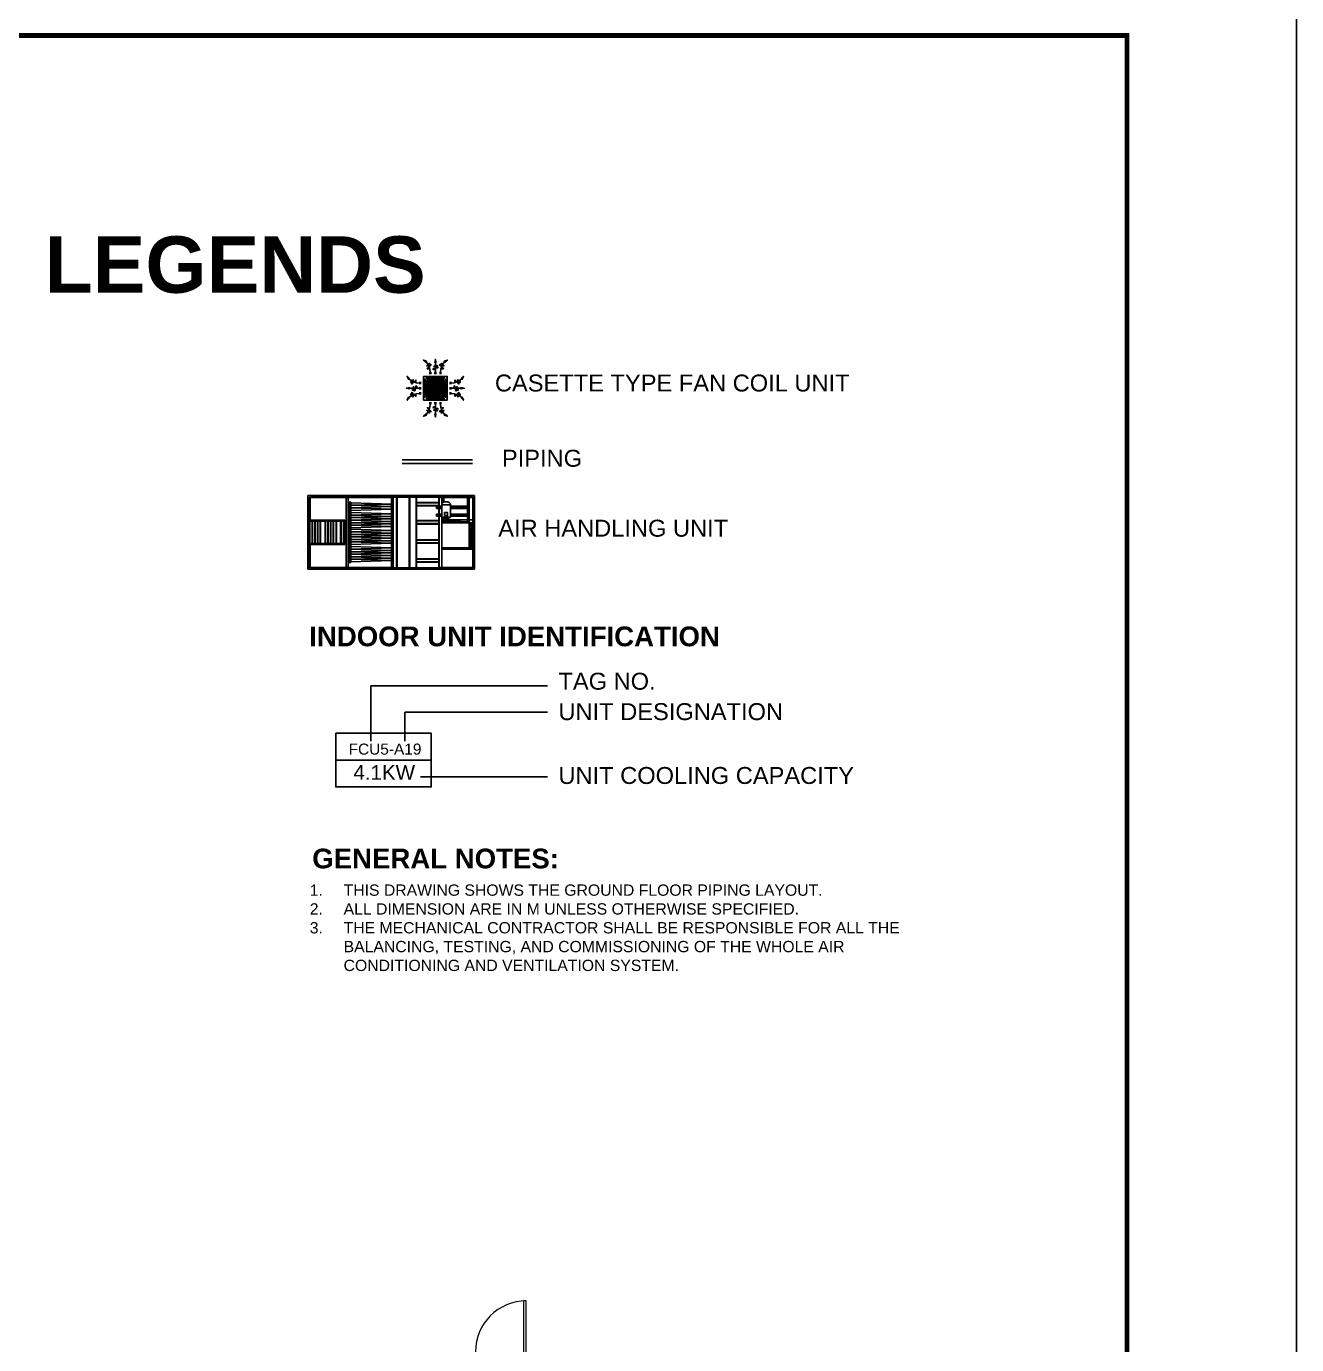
# Model space of a CAD drawing. Header units: millimetres. Extents: x 5 to 430, y 3 to 339.
# Drawn here: x 186.15 to 208.67, y 203.19 to 226.54 of the extents above; entities that cross this region are included whole.
import ezdxf

# ---------------------------------------------------------------- set-up
doc = ezdxf.new("R2010")
doc.units = ezdxf.units.MM
doc.header["$MEASUREMENT"] = 0
for name, color, linetype in [('AIR', 7, 'Continuous'), ('EQP', 7, 'Continuous'), ('fcu line', 7, 'Continuous'), ('fcu return', 7, 'Continuous'), ('Legends', 7, 'Continuous'), ('template', 7, 'Continuous')]:
    doc.layers.add(name, color=color, linetype=linetype)
doc.styles.get("Standard").update_dxf_attribs({"font": 'arial.ttf'})

# ---------------------------------------------------------------- blocks, each defined once
blk = doc.blocks.new('FCU-13000P (CASSETTE SPLIT)')
at = {"layer": 'AIR', "ltscale": 3}
for p, q in [((0, 0.523), (0, 1)), ((-0.193, 0.558), (-0.193, 0.487)), ((-0.162, 0.558), (-0.162, 0.487)), ((-0.016, 0.558), (-0.016, 0.487)), ((0.016, 0.558), (0.016, 0.487)), ((0.162, 0.558), (0.162, 0.487)), ((0.193, 0.558), (0.193, 0.487)), ((-0.523, 0), (-1, 0)), ((-0.558, 0.193), (-0.487, 0.193)), ((-0.558, 0.162), (-0.487, 0.162)), ((-0.558, 0.016), (-0.487, 0.016)), ((0.558, 0.193), (0.487, 0.193)), ((0.558, 0.162), (0.487, 0.162)), ((0.558, 0.016), (0.487, 0.016)), ((0.523, 0), (1, 0)), ((-0.558, -0.016), (-0.487, -0.016)), ((-0.558, -0.162), (-0.487, -0.162)), ((-0.558, -0.193), (-0.487, -0.193)), ((0.558, -0.016), (0.487, -0.016)), ((0.558, -0.162), (0.487, -0.162)), ((0.558, -0.193), (0.487, -0.193)), ((-0.193, -0.558), (-0.193, -0.487)), ((-0.162, -0.558), (-0.162, -0.487)), ((-0.016, -0.558), (-0.016, -0.487)), ((0, -0.523), (0, -1)), ((0.016, -0.558), (0.016, -0.487)), ((0.162, -0.558), (0.162, -0.487)), ((0.193, -0.558), (0.193, -0.487))]:
    blk.add_line(p, q, dxfattribs=at)
at = {"layer": 'AIR'}
for p, q in [((0.295, -0.295), (-0.295, 0.295)), ((0.295, 0.295), (-0.295, -0.295))]:
    blk.add_line(p, q, dxfattribs=at)
at = {"layer": 'AIR', "ltscale": 3}
for points in [[(-0.335, 0.895), (-0.311, 0.932), (-0.416, 0.973)], [(-0.022, 0.89), (0.022, 0.89), (0, 1)], [(0.335, 0.895), (0.311, 0.932), (0.416, 0.973)], [(-0.89, 0.022), (-0.89, -0.022), (-1, 0)], [(-0.895, 0.335), (-0.932, 0.311), (-0.973, 0.416)], [(0.89, 0.022), (0.89, -0.022), (1, 0)], [(0.895, 0.335), (0.932, 0.311), (0.973, 0.416)], [(-0.895, -0.335), (-0.932, -0.311), (-0.973, -0.416)], [(0.895, -0.335), (0.932, -0.311), (0.973, -0.416)], [(-0.335, -0.895), (-0.311, -0.932), (-0.416, -0.973)], [(-0.022, -0.89), (0.022, -0.89), (0, -1)], [(0.335, -0.895), (0.311, -0.932), (0.416, -0.973)]]:
    blk.add_lwpolyline(points, close=True, dxfattribs=at)
at = {"layer": 'AIR'}
for points in [[(-0.323, 0.914, -0.171809), (-0.178, 0.558), (-0.178, 0.522)], [(0.323, 0.914, 0.171809), (0.178, 0.558), (0.178, 0.522)], [(-0.914, 0.323, 0.171809), (-0.558, 0.178), (-0.522, 0.178)], [(0.914, 0.323, -0.171809), (0.558, 0.178), (0.522, 0.178)], [(-0.914, -0.323, -0.171809), (-0.558, -0.178), (-0.522, -0.178)], [(0.914, -0.323, 0.171809), (0.558, -0.178), (0.522, -0.178)], [(-0.323, -0.914, 0.171809), (-0.178, -0.558), (-0.178, -0.522)], [(0.323, -0.914, -0.171809), (0.178, -0.558), (0.178, -0.522)]]:
    blk.add_lwpolyline(points, format="xyb", dxfattribs=at)
for points in [[(-0.41, -0.41), (0.41, -0.41), (0.41, 0.41), (-0.41, 0.41)], [(-0.373, 0.31), (-0.348, 0.31), (-0.348, -0.31), (-0.373, -0.31)], [(-0.31, 0.372), (0.31, 0.372), (0.31, 0.348), (-0.31, 0.348)], [(-0.26, -0.26), (0.26, -0.26), (0.26, 0.26), (-0.26, 0.26)], [(-0.21, -0.21), (0.21, -0.21), (0.21, 0.21), (-0.21, 0.21)], [(-0.16, -0.16), (0.16, -0.16), (0.16, 0.16), (-0.16, 0.16)], [(-0.11, -0.11), (0.11, -0.11), (0.11, 0.11), (-0.11, 0.11)], [(-0.06, -0.06), (0.06, -0.06), (0.06, 0.06), (-0.06, 0.06)], [(0.372, 0.31), (0.348, 0.31), (0.348, -0.31), (0.372, -0.31)], [(-0.31, -0.373), (0.31, -0.373), (0.31, -0.348), (-0.31, -0.348)]]:
    blk.add_lwpolyline(points, close=True, dxfattribs=at)
blk.add_lwpolyline([(-0.26, -0.31), (0.26, -0.31, 0.414214), (0.31, -0.26), (0.31, 0.26, 0.414214), (0.26, 0.31), (-0.26, 0.31, 0.414214), (-0.31, 0.26), (-0.31, -0.26, 0.414214)], format="xyb", close=True, dxfattribs=at)
at = {"layer": 'AIR', "ltscale": 3}
for points in [[(-0.268, 0.84), (-0.231, 0.852), (-0.134, 0.882), (-0.422, 0.704), (0.005, 0.903), (-0.358, 0.645), (-0.239, 0.678), (-0.199, 0.69)], [(0.268, 0.84), (0.231, 0.852), (0.134, 0.882), (0.422, 0.704), (-0.005, 0.903), (0.358, 0.645), (0.239, 0.678), (0.199, 0.69)], [(-0.84, 0.268), (-0.852, 0.231), (-0.882, 0.134), (-0.704, 0.422), (-0.903, -0.005), (-0.645, 0.358), (-0.678, 0.239), (-0.69, 0.199)], [(0.84, 0.268), (0.852, 0.231), (0.882, 0.134), (0.704, 0.422), (0.903, -0.005), (0.645, 0.358), (0.678, 0.239), (0.69, 0.199)], [(-0.84, -0.268), (-0.852, -0.231), (-0.882, -0.134), (-0.704, -0.422), (-0.903, 0.005), (-0.645, -0.358), (-0.678, -0.239), (-0.69, -0.199)], [(0.84, -0.268), (0.852, -0.231), (0.882, -0.134), (0.704, -0.422), (0.903, 0.005), (0.645, -0.358), (0.678, -0.239), (0.69, -0.199)], [(-0.268, -0.84), (-0.231, -0.852), (-0.134, -0.882), (-0.422, -0.704), (0.005, -0.903), (-0.358, -0.645), (-0.239, -0.678), (-0.199, -0.69)], [(0.268, -0.84), (0.231, -0.852), (0.134, -0.882), (0.422, -0.704), (-0.005, -0.903), (0.358, -0.645), (0.239, -0.678), (0.199, -0.69)]]:
    blk.add_open_spline(points, degree=3, knots=[0.0032834, 0.0032834, 0.0032834, 0.0032834, 0.0712567, 0.1924075, 0.3347111, 0.5062145, 0.5813292, 0.5813292, 0.5813292, 0.5813292], dxfattribs=at)
for points in [[(0, 0.8), (0.077, 0.776), (-0.058, 0.755), (0.098, 0.718), (-0.087, 0.663), (0, 0.631)], [(-0.8, 0), (-0.776, -0.077), (-0.755, 0.058), (-0.718, -0.098), (-0.663, 0.087), (-0.631, 0)], [(0.8, 0), (0.776, -0.077), (0.755, 0.058), (0.718, -0.098), (0.663, 0.087), (0.631, 0)], [(0, -0.8), (0.077, -0.776), (-0.058, -0.755), (0.098, -0.718), (-0.087, -0.663), (0, -0.631)]]:
    blk.add_spline(points, degree=3, dxfattribs=at)
for points in [[(-0.416, 0.973), (-0.335, 0.895), (-0.311, 0.932)], [(0, 1), (-0.022, 0.89), (0.022, 0.89)], [(0.416, 0.973), (0.335, 0.895), (0.311, 0.932)], [(-1, 0), (-0.89, 0.022), (-0.89, -0.022)], [(-0.973, 0.416), (-0.895, 0.335), (-0.932, 0.311)], [(1, 0), (0.89, 0.022), (0.89, -0.022)], [(0.973, 0.416), (0.895, 0.335), (0.932, 0.311)], [(-0.973, -0.416), (-0.895, -0.335), (-0.932, -0.311)], [(0.973, -0.416), (0.895, -0.335), (0.932, -0.311)], [(-0.416, -0.973), (-0.335, -0.895), (-0.311, -0.932)], [(0, -1), (-0.022, -0.89), (0.022, -0.89)], [(0.416, -0.973), (0.335, -0.895), (0.311, -0.932)]]:
    blk.add_solid(points, dxfattribs=at)

msp = doc.modelspace()

# ---------------------------------------------------------------- hatches: boundary and pattern name
at = {"layer": 'EQP'}
for points in [[(193.841, 217.771), (193.534, 217.771), (193.534, 217.791), (193.841, 217.791)], [(194.051, 217.742), (194.051, 217.304), (194.023, 217.304), (194.023, 217.742)]]:
    msp.add_hatch(color=256, dxfattribs=at).paths.add_polyline_path(points)

# ---------------------------------------------------------------- linework, layer by layer
at = {"color": 8, "lineweight": 13}
for p, q in [((195.012, 203.96), (194.962, 203.96)), ((194.962, 203.96), (194.962, 203.06)), ((195.012, 203.06), (195.012, 203.96))]:
    msp.add_line(p, q, dxfattribs=at)
msp.add_arc((195.012, 203.06), 0.9, 90, 180, dxfattribs=at)
at = {"layer": 'EQP'}
for p, q in [((191.143, 218.227), (191.143, 216.927)), ((191.143, 218.227), (194.093, 218.227)), ((191.172, 218.202), (191.172, 217.794)), ((191.172, 218.202), (194.071, 218.202)), ((191.181, 218.196), (191.181, 217.794)), ((192.624, 218.196), (191.181, 218.196)), ((191.82, 216.954), (191.82, 218.196)), ((191.856, 216.954), (191.856, 218.196)), ((192.623, 216.954), (192.623, 218.196)), ((192.648, 216.949), (192.648, 218.202)), ((192.651, 216.949), (192.651, 218.202)), ((192.711, 216.949), (192.711, 218.196)), ((192.714, 216.949), (192.714, 218.196)), ((192.722, 216.949), (192.722, 218.202)), ((192.936, 216.949), (192.936, 218.196)), ((192.939, 216.949), (192.939, 218.196)), ((192.947, 216.949), (192.947, 218.202)), ((193.059, 216.949), (193.059, 218.202)), ((193.067, 216.949), (193.067, 218.202)), ((193.462, 218.04), (193.462, 218.196)), ((193.47, 218.04), (193.47, 218.202)), ((194.063, 218.196), (193.47, 218.196)), ((193.515, 218.196), (193.515, 216.956)), ((193.534, 218.196), (193.534, 218.102)), ((193.543, 218.196), (193.543, 218.108)), ((193.546, 218.196), (193.546, 218.11)), ((193.553, 218.196), (193.553, 218.113)), ((193.968, 218.04), (193.968, 218.196)), ((193.983, 218.04), (193.983, 218.196)), ((193.987, 218.04), (193.987, 218.196)), ((193.999, 217.304), (193.999, 218.196)), ((194.063, 217.742), (194.063, 218.196)), ((194.071, 218.202), (194.071, 216.949)), ((194.093, 218.227), (194.093, 216.927)), ((191.905, 218.11), (191.856, 218.11)), ((191.905, 217.946), (191.856, 217.946)), ((191.87, 218.11), (191.87, 217.045)), ((191.889, 218.11), (191.889, 217.045)), ((191.905, 218.11), (191.905, 217.045)), ((191.905, 218.1), (192.623, 218.077)), ((191.905, 218.055), (192.623, 218.077)), ((191.905, 218.055), (192.623, 218.032)), ((191.905, 218.01), (192.623, 218.032)), ((191.905, 218.01), (192.623, 217.987)), ((191.905, 217.965), (192.623, 217.987)), ((191.905, 217.927), (192.623, 217.904)), ((193.067, 218.107), (193.462, 218.107)), ((193.067, 218.1), (193.462, 218.1)), ((193.067, 218.053), (193.462, 218.053)), ((193.067, 218.046), (193.462, 218.046)), ((193.515, 218.04), (193.423, 218.04)), ((193.423, 218), (193.423, 218.04)), ((193.423, 218.021), (193.515, 218.021)), ((193.423, 218.019), (193.515, 218.019)), ((193.423, 218), (193.515, 218)), ((193.462, 217.901), (193.462, 218)), ((193.47, 217.901), (193.47, 218)), ((193.669, 218.064), (193.515, 218.064)), ((193.669, 218.064), (193.515, 218.064)), ((193.621, 218.115), (193.563, 218.115)), ((193.621, 218.115), (193.563, 218.115)), ((193.669, 218.08), (193.669, 217.847)), ((193.669, 218.064), (193.669, 217.847)), ((193.999, 218.04), (193.669, 218.04)), ((193.669, 218.021), (193.999, 218.021)), ((193.669, 218.019), (193.999, 218.019)), ((193.999, 218), (193.669, 218)), ((193.968, 217.901), (193.968, 218)), ((193.983, 217.901), (193.983, 218)), ((193.987, 217.901), (193.987, 218)), ((191.153, 217.794), (191.153, 217.361)), ((191.153, 217.794), (191.797, 217.794)), ((191.153, 217.775), (191.797, 217.775)), ((191.172, 217.775), (191.172, 217.38)), ((191.179, 217.775), (191.179, 217.38)), ((191.219, 217.775), (191.219, 217.38)), ((191.226, 217.775), (191.226, 217.38)), ((191.266, 217.775), (191.266, 217.38)), ((191.273, 217.775), (191.273, 217.38)), ((191.313, 217.775), (191.313, 217.38)), ((191.319, 217.775), (191.319, 217.38)), ((191.36, 217.775), (191.36, 217.38)), ((191.366, 217.775), (191.366, 217.38)), ((191.447, 217.775), (191.447, 217.38)), ((191.453, 217.775), (191.453, 217.38)), ((191.494, 217.775), (191.494, 217.38)), ((191.5, 217.775), (191.5, 217.38)), ((191.541, 217.775), (191.541, 217.38)), ((191.547, 217.775), (191.547, 217.38)), ((191.588, 217.775), (191.588, 217.38)), ((191.594, 217.775), (191.594, 217.38)), ((191.641, 217.775), (191.641, 217.38)), ((191.648, 217.775), (191.648, 217.38)), ((191.722, 217.775), (191.722, 217.38)), ((191.729, 217.775), (191.729, 217.38)), ((191.774, 217.775), (191.774, 217.38)), ((191.781, 217.775), (191.781, 217.38)), ((191.797, 217.794), (191.797, 217.361)), ((191.905, 217.882), (192.623, 217.904)), ((191.905, 217.882), (192.623, 217.86)), ((191.905, 217.837), (192.623, 217.86)), ((191.905, 217.837), (192.623, 217.815)), ((191.905, 217.792), (192.623, 217.815)), ((191.905, 217.792), (192.623, 217.77)), ((191.905, 217.747), (192.623, 217.77)), ((191.905, 217.747), (192.623, 217.725)), ((191.905, 217.702), (192.623, 217.725)), ((191.905, 217.702), (192.623, 217.68)), ((191.905, 217.657), (192.623, 217.68)), ((193.067, 217.785), (193.462, 217.785)), ((193.067, 217.778), (193.462, 217.778)), ((193.067, 217.732), (193.462, 217.732)), ((193.067, 217.724), (193.462, 217.724)), ((193.515, 217.901), (193.423, 217.901)), ((193.423, 217.861), (193.423, 217.901)), ((193.423, 217.882), (193.515, 217.882)), ((193.423, 217.88), (193.515, 217.88)), ((193.423, 217.861), (193.515, 217.861)), ((193.462, 216.954), (193.462, 217.861)), ((193.47, 216.949), (193.47, 217.861)), ((193.669, 217.847), (193.515, 217.847)), ((193.669, 217.847), (193.515, 217.847)), ((193.999, 217.762), (193.515, 217.762)), ((194.063, 217.742), (193.515, 217.742)), ((193.534, 217.762), (193.534, 217.834)), ((193.543, 217.762), (193.543, 217.831)), ((193.546, 217.762), (193.546, 217.829)), ((193.553, 217.762), (193.553, 217.828)), ((193.621, 217.827), (193.563, 217.827)), ((193.621, 217.827), (193.563, 217.827)), ((193.585, 217.791), (193.585, 217.827)), ((193.599, 217.791), (193.599, 217.827)), ((193.968, 217.8), (193.599, 217.8)), ((193.999, 217.901), (193.669, 217.901)), ((193.669, 217.882), (193.999, 217.882)), ((193.669, 217.88), (193.999, 217.88)), ((193.999, 217.861), (193.669, 217.861)), ((193.968, 217.762), (193.968, 217.861)), ((193.983, 217.762), (193.983, 217.861)), ((193.987, 217.762), (193.987, 217.861)), ((194.063, 217.8), (193.999, 217.8)), ((191.905, 217.643), (191.856, 217.643)), ((191.905, 217.631), (192.623, 217.608)), ((191.905, 217.586), (192.623, 217.608)), ((191.905, 217.586), (192.623, 217.563)), ((191.905, 217.541), (192.623, 217.563)), ((191.905, 217.541), (192.623, 217.519)), ((191.905, 217.496), (192.623, 217.519)), ((191.905, 217.496), (192.623, 217.474)), ((191.905, 217.451), (192.623, 217.474)), ((191.905, 217.451), (192.623, 217.429)), ((193.067, 217.446), (193.462, 217.446)), ((193.067, 217.439), (193.462, 217.439)), ((191.153, 217.38), (191.797, 217.38)), ((191.153, 217.361), (191.797, 217.361)), ((191.172, 217.361), (191.172, 216.949)), ((191.181, 217.361), (191.181, 216.954)), ((191.905, 217.341), (191.856, 217.341)), ((191.905, 217.406), (192.623, 217.429)), ((191.905, 217.406), (192.623, 217.384)), ((191.905, 217.361), (192.623, 217.384)), ((191.905, 217.323), (192.623, 217.301)), ((191.905, 217.278), (192.623, 217.301)), ((191.905, 217.278), (192.623, 217.256)), ((191.905, 217.233), (192.623, 217.256)), ((191.905, 217.233), (192.623, 217.211)), ((191.905, 217.188), (192.623, 217.211)), ((193.067, 217.392), (193.462, 217.392)), ((193.067, 217.385), (193.462, 217.385)), ((194.063, 217.304), (193.515, 217.304)), ((194.063, 217.279), (193.515, 217.279)), ((194.063, 216.956), (194.063, 217.304)), ((191.905, 217.045), (191.856, 217.045)), ((191.905, 217.188), (192.623, 217.166)), ((191.905, 217.144), (192.623, 217.166)), ((191.905, 217.144), (192.623, 217.121)), ((191.905, 217.099), (192.623, 217.121)), ((191.905, 217.099), (192.623, 217.076)), ((191.905, 217.054), (192.623, 217.076)), ((193.067, 217.11), (193.462, 217.11)), ((193.067, 217.103), (193.462, 217.103)), ((193.067, 217.056), (193.462, 217.056)), ((193.067, 217.049), (193.462, 217.049)), ((191.143, 216.927), (194.093, 216.927)), ((191.172, 216.949), (194.071, 216.949)), ((192.624, 216.954), (191.181, 216.954)), ((194.063, 216.956), (193.47, 216.956))]:
    msp.add_line(p, q, dxfattribs=at)
for points in [[(193.566, 217.873), (193.618, 217.873), (193.618, 217.928), (193.566, 217.928)], [(193.841, 217.771), (193.534, 217.771), (193.534, 217.791), (193.841, 217.791)], [(194.051, 217.742), (194.051, 217.304), (194.023, 217.304), (194.023, 217.742)]]:
    msp.add_lwpolyline(points, close=True, dxfattribs=at)
for centre, radius, start, end in [((193.576, 218.048), 0.0687, 100.9408, 151.8374), ((193.608, 218.048), 0.0687, 28.1626, 79.0592), ((193.568, 217.906), 0.0791, 228.1775, 266.1932), ((193.612, 217.914), 0.0881, 275.8073, 309.822)]:
    msp.add_arc(centre, radius, start, end, dxfattribs=at)
at = {"layer": 'fcu line', "linetype": 'Continuous'}
msp.add_line((194.06, 218.864), (192.814, 218.864), dxfattribs=at)
at = {"layer": 'fcu return', "linetype": 'Continuous'}
msp.add_line((194.06, 218.794), (192.814, 218.794), dxfattribs=at)
at = {"layer": 'Legends'}
for p, q in [((192.255, 213.878), (192.255, 214.858)), ((192.255, 214.858), (195.389, 214.858)), ((192.863, 213.878), (192.863, 214.393)), ((192.863, 214.393), (195.389, 214.393)), ((193.14, 213.245), (195.389, 213.245))]:
    msp.add_line(p, q, dxfattribs=at)
at = {"layer": 'Legends', "linetype": 'Continuous', "lineweight": 25}
msp.add_line((191.636, 213.541), (193.328, 213.541), dxfattribs=at)
at = {"layer": 'Legends'}
msp.add_lwpolyline([(191.636, 214.016), (193.328, 214.016), (193.328, 213.067), (191.636, 213.067)], close=True, dxfattribs=at)
at = {"layer": 'template'}
msp.add_line((208.668, 158.991), (208.668, 229.387), dxfattribs=at)
at = {"layer": 'template', "linetype": 'Continuous', "const_width": 0.0853}
msp.add_lwpolyline([(115.409, 162), (205.66, 162), (205.66, 226.379), (115.409, 226.379)], close=True, dxfattribs=at)

# ---------------------------------------------------------------- block references
at = {"layer": 'AIR', "xscale": 0.5113536813550488, "yscale": 0.5113536813550488, "zscale": 0.5113536813550488}
msp.add_blockref('FCU-13000P (CASSETTE SPLIT)', (193.401, 220.13), dxfattribs=at)

# ---------------------------------------------------------------- texts
at = {"layer": 'Legends', "attachment_point": 1}
for s, width, insert, char_height in [('{\\fArial|b1|i0|c0|p34;LEGENDS}', 9.67592, (186.477, 222.821), 1), ('CASETTE TYPE FAN COIL UNIT', 11.26859, (194.457, 220.372), 0.3), ('PIPING ', 2.8662, (194.581, 219.039), 0.3), ('AIR HANDLING UNIT', 5.52188, (194.516, 217.8), 0.3), ('{\\fArial|b1|i0|c0|p34;INDOOR UNIT IDENTIFICATION}', 10.05204, (191.166, 215.908), 0.35), ('TAG NO.', 2.07651, (195.583, 215.089), 0.3), ('UNIT DESIGNATION', 4.21058, (195.583, 214.55), 0.3), ('UNIT COOLING CAPACITY', 5.52188, (195.583, 213.419), 0.3), ('{\\fArial|b1|i0|c0|p34;GENERAL NOTES:}', 10.05204, (191.219, 211.973), 0.35), ('\\pi-0.6,l0.8,t0.8;1.^ITHIS DRAWING SHOWS THE GROUND FLOOR PIPING LAYOUT.\\P2.^IALL DIMENSION ARE IN M UNLESS OTHERWISE SPECIFIED.\\P3.^ITHE MECHANICAL CONTRACTOR SHALL BE RESPONSIBLE FOR ALL THE BALANCING, TESTING, AND COMMISSIONING OF THE WHOLE AIR CONDITIONING AND VENTILATION SYSTEM.', 10.96845, (190.975, 211.338), 0.2)]:
    msp.add_mtext_dynamic_manual_height_columns(s, width=width, gutter_width=1, heights=[0], dxfattribs=dict(at, insert=insert, char_height=char_height))
at = {"layer": 'Legends', "linetype": 'Continuous', "lineweight": 25, "attachment_point": 1}
for s, width, insert, char_height in [('FCU5-A19', 0.44811, (191.864, 213.834), 0.1955), ('4.1KW', 0.23674, (191.948, 213.453), 0.2607)]:
    msp.add_mtext_dynamic_manual_height_columns(s, width=width, gutter_width=1.011, heights=[0], dxfattribs=dict(at, insert=insert, char_height=char_height))

doc.saveas('drawing.dxf')
